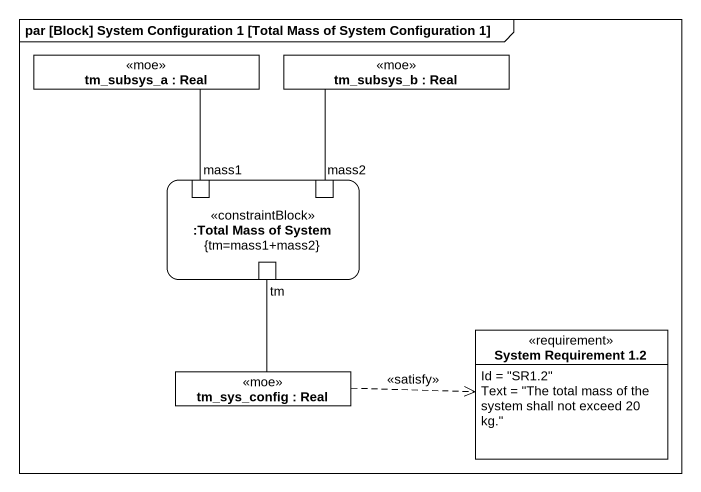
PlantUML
@startuml
mainframe par [Block] System Configuration 1 [Total Mass of System Configuration 1]
allowmixing
hide circle
hide empty members
rectangle "tm_subsys_a : Real" as tm_subsys_a <<moe>>
rectangle "tm_subsys_b : Real" as tm_subsys_b <<moe>>
rectangle ":Total Mass of System\n{tm=mass1+mass2}" as Total_Mass_of_System <<constraintBlock>> {
  port mass1
  port mass2
  port tm
}
class "System Requirement 1.2" as System_Requirement_1_2 <<requirement>> {
  Id = "SR1.2"
  Text = "The total mass of the system shall not exceed 20 kg."
}
rectangle "tm_sys_config : Real" as tm_sys_config <<moe>>
tm_subsys_a -- mass1
tm_subsys_b -- mass2
tm -- tm_sys_config
tm_sys_config .right.> System_Requirement_1_2 : <<satisfy>>
@enduml
